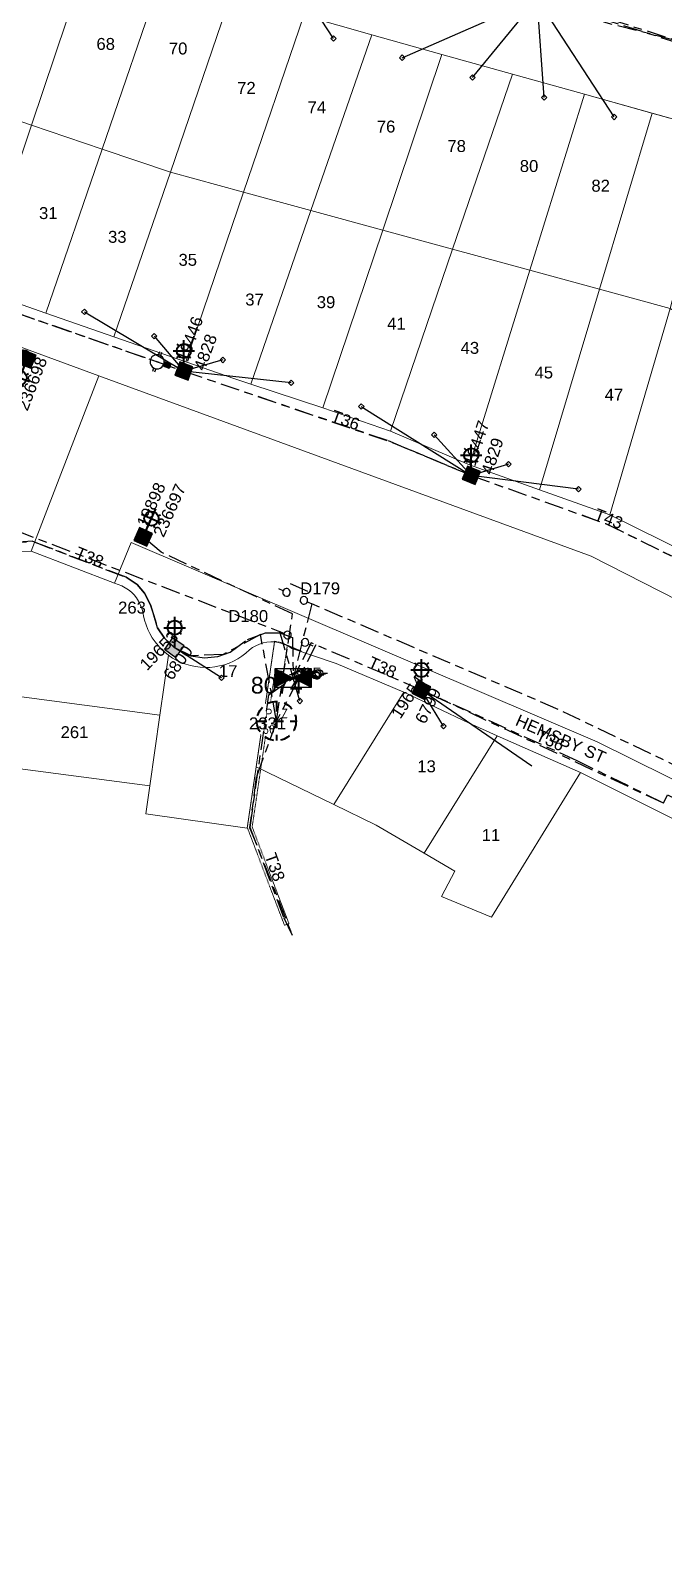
# Model space of a CAD drawing. Header units: metres. Extents: x 301341 to 310479, y 6262403 to 6265281.
# Drawn here: x 303004.3 to 303137.1, y 6263992 to 6264312.3 of the extents above; entities that cross this region are included whole.
import ezdxf
from ezdxf.enums import TextEntityAlignment as Align

# ---------------------------------------------------------------- set-up
doc = ezdxf.new("R2010")
doc.units = ezdxf.units.M
for name, pattern in [('Cable Exist UG', [8.2, 4, -1.2, 1.8, -1.2]), ('Dash', [5, 3, -2]), ('HIDDEN', [0.375, 0.25, -0.125]), ('HIDDEN2', [0.1875, 0.125, -0.0625])]:
    doc.linetypes.add(name, pattern=pattern)
doc.layers.get('0').update_dxf_attribs({"color": 6})
for name, color, linetype, lineweight in [('Cadastre Land Parcels_SP_EXT', 9, 'Continuous', 5), ('Cadastre Other Property_SP_EXT', 9, 'HIDDEN', 5), ('Cadastre Roads_SP_EXT', 9, 'Continuous', 5)]:
    doc.layers.add(name, color=color, linetype=linetype, lineweight=lineweight)
for name, color, linetype in [('Equip_HV_EXT', 7, 'Continuous'), ('Equip_LV_EXT', 7, 'Continuous'), ('Equip_SL_EXT', 7, 'Continuous'), ('Equip_SP_SL_EXT', 7, 'Continuous'), ('Mains_HV_EXT', 7, 'Continuous'), ('Mains_LV_EXT', 7, 'Continuous'), ('Mains_SL_EXT', 7, 'Continuous'), ('Services_SP_EXT', 7, 'Continuous'), ('Sub_SP_EXT', 7, 'Continuous'), ('SupportsUG_SP_LV_SL_EXT', 7, 'Continuous')]:
    doc.layers.add(name, color=color, linetype=linetype)
doc.styles.add('COLUMN_LABEL', font='arial.ttf')
doc.styles.add('iecARIAL', font='arial.ttf', dxfattribs={"height": 2})
doc.styles.add('IESYMBOL1', font='isocp.shx')
doc.styles.add('POLE_LABEL', font='arial.ttf')
doc.styles.add('SLCP_LABEL', font='arial.ttf', dxfattribs={"height": 3.5})
doc.styles.get("Standard").update_dxf_attribs({"font": 'arial.ttf'})
doc.styles.add('SWITCH_LABEL', font='arial.ttf', dxfattribs={"height": 2.5})

# ---------------------------------------------------------------- blocks, each defined once
blk = doc.blocks.new('SUB_PADMOUNT_EXT')
for points in [[(0, 0), (-3.84, 1.92), (-3.84, -1.92)], [(0, 0), (3.84, 1.92), (3.84, -1.92)]]:
    blk.add_hatch(color=256).paths.add_polyline_path(points)
for p, q in [((3.84, 1.92), (-3.84, -1.92)), ((-3.84, 1.92), (3.84, -1.92))]:
    blk.add_line(p, q)
blk.add_lwpolyline([(-3.84, -1.92), (3.84, -1.92), (3.84, 1.92), (-3.84, 1.92)], close=True)
for tag, height, flags, p in [('ASSET_NUM', 3.5, 8, (2, 2)), ('STREET_CODE', 0.2, 9, (1.5, 0)), ('CONSTRUCTED_VOLTAGE', 0.2, 9, (1.5, -0.2)), ('OPERATING_VOLTAGE', 0.2, 9, (1.5, -0.6)), ('ORIENTATION', 0.2, 9, (1.5, -0.8)), ('OWNED_BY', 0.2, 9, (1.5, -1)), ('OPERATED_BY', 0.2, 9, (1.5, -1.2)), ('SECONDARY_VOLTAGE', 0.2, 9, (1.5, -1.6)), ('STATE', 0.2, 9, (1.5, -1.8)), ('SUBSTATION_TYPE', 0.2, 9, (1.5, -2.2)), ('STREETNAME', 0.2, 9, (1.5, -3)), ('SUBURB', 0.2, 9, (1.5, -3.2)), ('NO_PHASES', 0.2, 9, (1.5, -0.4)), ('MAINTAINED_BY', 0.2, 9, (1.5, -1.4)), ('PARENT', 0.2, 9, (1.5, -2)), ('USAGE', 0.2, 9, (1.5, -2.4)), ('LEGEND', 0.2, 9, (1.5, -2.6)), ('LOCATION', 0.2, 9, (1.5, -2.8)), ('Z', 0.2, 1, (1.5, -3.6)), ('NOTES', 0.2, 9, (1.5, -3.4))]:
    blk.add_attdef(tag, text='', height=height, dxfattribs=dict(flags=flags)).set_placement(p, align=Align.MIDDLE_LEFT)
blk = doc.blocks.new('COLUMN_EXT')
blk.add_hatch(color=256).paths.add_polyline_path([(-1.49, 1.48), (-1.49, -1.49), (1.48, -1.49), (1.48, 1.48)])
blk.add_lwpolyline([(-1.49, -1.49), (1.48, -1.49), (1.48, 1.48), (-1.49, 1.48)], close=True)
for tag, height, style, flags, p in [('ASSET_NUM', 2.5, 'COLUMN_LABEL', 8, (2, 2)), ('STRUCTURE_PLANT_NUMBER', 0.2, 'POLE_LABEL', 9, (1.81, 0.03)), ('STREET_CODE', 0.2, 'COLUMN_LABEL', 9, (1.81, -0.2))]:
    blk.add_attdef(tag, text='', height=height, dxfattribs=dict(style=style, flags=flags)).set_placement(p, align=Align.MIDDLE_LEFT)
at = {"flags": 1}
blk.add_attdef('Z', (1.81, -2.35), '', height=0.2, dxfattribs=at)
at = {"flags": 9}
for tag, p in [('COLUMN_TYPE', (1.81, -0.4)), ('OWNED_BY', (1.81, -0.6)), ('STATE', (1.81, -0.8)), ('USAGE', (1.81, -1)), ('STREETNAME', (1.81, -1.6)), ('SUBURB', (1.81, -1.8)), ('LEGEND', (1.81, -1.2)), ('LOCATION', (1.81, -1.4)), ('NOTES', (1.81, -2))]:
    blk.add_attdef(tag, text='', height=0.2, dxfattribs=at).set_placement(p, align=Align.MIDDLE_LEFT)
blk = doc.blocks.new('SL_LANTERN_EXT')
at = {"lineweight": 40}
for p, q in [((0, 1.97), (0, 6.47)), ((-2.25, 4.22), (2.25, 4.22)), ((-1.46, 5.68), (-1.06, 5.28)), ((1.46, 5.68), (1.06, 5.28)), ((-1.46, 2.76), (-1.06, 3.16)), ((0, 0), (0, 2.72)), ((1.46, 2.76), (1.06, 3.16))]:
    blk.add_line(p, q, dxfattribs=at)
blk.add_circle((0, 4.22), 1.5, dxfattribs=at)
at = {"style": 'iecARIAL', "flags": 8}
blk.add_attdef('ASSET_NUM', (1.5, 1.5), '', height=2.5, dxfattribs=at)
for tag, p, height, flags in [('OPERATING_VOLTAGE', (0.98, -1.65), 0.2, 9), ('ORIENTATION', (0.98, -1.85), 0.2, 9), ('OWNED_BY', (0.98, -2.05), 0.2, 9), ('STATE', (0.98, -2.25), 0.2, 9), ('CONSTRUCTED_VOLTAGE', (0.98, -0.65), 0.2, 9), ('CONTROL_TYPE', (0.98, -0.85), 0.2, 9), ('LANTERN_PURPOSE', (0.98, -1.05), 0.2, 9), ('LANTERN_TYPE', (0.98, -1.25), 0.2, 9), ('NO_PHASES', (0.98, -1.45), 0.2, 9), ('USAGE', (0.98, -2.45), 0.2, 9), ('CEXIST', (0.98, -2.65), 0.2, 9), ('CNEW', (0.98, -2.85), 0.2, 9), ('CNUMBER', (0.98, -3.05), 0.2, 9), ('CREMOVE', (0.98, -3.25), 0.2, 9), ('LNUMBER', (2.18, -3.25), 2.5, 8), ('CREPLACE', (0.98, -3.45), 0.2, 9), ('LKINGHEIGHT', (0.98, -3.65), 0.2, 9), ('LBRACKET', (0.98, -3.85), 0.2, 9), ('LBRACKETVOCAB', (0.98, -4.05), 0.2, 9), ('LCATEGORY', (0.98, -4.25), 0.2, 9), ('LCHARGE1', (0.98, -4.45), 0.2, 9), ('LCHARGE1PERCENT', (0.98, -4.65), 0.2, 9), ('LCHARGE2', (0.98, -4.85), 0.2, 9), ('LCHARGE2PERCENT', (0.98, -5.05), 0.2, 9), ('LCHARGE3', (0.98, -5.25), 0.2, 9), ('LCHARGE3PERCENT', (0.98, -5.45), 0.2, 9), ('LEXIST', (0.98, -5.65), 0.2, 9), ('LLAMP', (0.98, -5.85), 0.2, 9), ('LLAMPVOCAB', (0.98, -6.05), 0.2, 9), ('LMAST', (0.98, -6.25), 0.2, 9), ('LMASTVOCAB', (0.98, -6.45), 0.2, 9), ('STREETNAME', (0.98, -9.25), 0.2, 9), ('SUBURB', (0.98, -9.45), 0.2, 1), ('LNEW', (0.98, -6.65), 0.2, 9), ('LANTNUMBER', (0.98, -6.85), 0.2, 9), ('LOUTREACH', (0.98, -7.25), 0.2, 9), ('LOUTREACHVOCAB', (0.98, -7.45), 0.2, 9), ('LRATECODE', (0.98, -7.65), 0.2, 9), ('LREMOVE', (0.98, -7.85), 0.2, 9), ('LREPLACE', (0.98, -8.05), 0.2, 9), ('LTYPE', (0.98, -8.25), 0.2, 9), ('LTYPEVOCAB', (0.98, -8.45), 0.2, 9), ('LEGEND', (0.98, -8.65), 0.2, 9), ('LOCATION', (0.98, -8.85), 0.2, 9), ('NOTES', (0.98, -9.05), 0.2, 9)]:
    blk.add_attdef(tag, p, '', height=height, dxfattribs=dict(flags=flags))
blk = doc.blocks.new('CCP_EXT')
blk.add_wipeout([(0, 0.57), (0.57, 0), (0, -0.57), (-0.57, 0)])
blk.add_lwpolyline([(-0.57, 0), (0, 0.57), (0.57, 0), (0, -0.57), (-0.57, 0)])
at = {"flags": 1}
blk.add_attdef('Z', (0, 0), '', height=0.2, dxfattribs=at)
at = {"flags": 9}
for tag, p in [('CCP_TYPE', (0, 0)), ('CONSTRUCTED_VOLTAGE', (0, -0.2)), ('OPERATING_VOLTAGE', (0, -0.6)), ('ORIENTATION', (0, -0.8)), ('OWNED_BY', (0, -1)), ('STATE', (0, -1.8)), ('NO_PHASES', (0, -0.4)), ('USAGE', (0, -1.2)), ('LEGEND', (0, -1.4)), ('LIFE_SUPPORT', (0, -1.6)), ('NOTES', (0, -2))]:
    blk.add_attdef(tag, text='', height=0.2, dxfattribs=at).set_placement(p, align=Align.MIDDLE_LEFT)
blk = doc.blocks.new('SL_STJ_EXT')
h = blk.add_hatch(color=256)
edge = h.paths.add_edge_path()
edge.add_ellipse((-0.59, 0.13), major_axis=(0.226, 0.226), ratio=1, start_angle=45, end_angle=135)
edge.add_line((-0.91, 0.13), (-0.91, -0.13))
edge.add_ellipse((-0.59, -0.13), major_axis=(0.226, 0.226), ratio=1, start_angle=135, end_angle=225)
edge.add_line((-0.59, -0.45), (0.59, -0.45))
edge.add_ellipse((0.59, -0.13), major_axis=(-0.226, 0.226), ratio=1, start_angle=135, end_angle=225)
edge.add_line((0.91, -0.13), (0.91, 0.13))
edge.add_ellipse((0.59, 0.13), major_axis=(-0.226, 0.226), ratio=1, start_angle=225, end_angle=315)
edge.add_line((0.59, 0.45), (-0.59, 0.45))
blk.add_lwpolyline([(-0.91, 0.13), (-0.91, -0.13, 0.414214), (-0.59, -0.45), (0.59, -0.45, 0.414214), (0.91, -0.13), (0.91, 0.13, 0.414214), (0.59, 0.45), (-0.59, 0.45, 0.414214)], format="xyb", close=True)
at = {"flags": 1}
blk.add_attdef('Z', (0, 0), '', height=0.2, dxfattribs=at)
at = {"flags": 9}
for tag, p in [('ORIENTATION', (0, 0)), ('USAGE', (0, -0.2)), ('LEGEND', (0, -0.4)), ('NOTES', (0, -0.6))]:
    blk.add_attdef(tag, text='', height=0.2, dxfattribs=at).set_placement(p, align=Align.MIDDLE_LEFT)
blk = doc.blocks.new('LV_UG_LINKS_OPEN_EXT')
for p, q in [((-0.25, 1.47), (-0.25, 2.22)), ((0.25, 1.47), (0.25, 2.22)), ((-0.25, -1.47), (-0.25, -2.22)), ((0.25, -1.47), (0.25, -2.22))]:
    blk.add_line(p, q)
at = {"flags": 9}
for tag, p in [('ACTUAL_STATUS', (0, 0)), ('CONSTRUCTED_VOLTAGE', (0, -0.2)), ('OPERATING_VOLTAGE', (0, -0.6)), ('ORIENTATION', (0, -0.8)), ('STATE', (0, -1)), ('SWITCH_TYPE', (0, -1.2)), ('NO_PHASES', (0, -0.4)), ('USAGE', (0, -1.4)), ('NOTES', (0, -1.6))]:
    blk.add_attdef(tag, text='', height=0.2, dxfattribs=at).set_placement(p, align=Align.MIDDLE_LEFT)
at = {"flags": 1}
blk.add_attdef('Z', (0, 0), '', height=0.2, dxfattribs=at)
blk.add_wipeout([(-0.25, 1.47), (-0.43, 1.43), (-0.61, 1.36), (-0.77, 1.28), (-0.93, 1.17), (-1.07, 1.05), (-1.19, 0.9), (-1.29, 0.75), (-1.38, 0.58), (-1.44, 0.4), (-1.48, 0.22), (-1.49, 0.03), (-1.49, -0.16), (-1.45, -0.34), (-1.4, -0.52), (-1.32, -0.69), (-1.23, -0.85), (-1.11, -1), (-0.98, -1.13), (-0.83, -1.24), (-0.66, -1.34), (-0.49, -1.41), (-0.31, -1.46), (-0.13, -1.49), (0.06, -1.49), (0.25, -1.47), (0.43, -1.43), (0.61, -1.36), (0.77, -1.28), (0.93, -1.17), (1.07, -1.05), (1.19, -0.9), (1.29, -0.75), (1.38, -0.58), (1.44, -0.4), (1.48, -0.22), (1.49, -0.03), (1.49, 0.16), (1.45, 0.34), (1.4, 0.52), (1.32, 0.69), (1.23, 0.85), (1.11, 1), (0.98, 1.13), (0.83, 1.24), (0.66, 1.34), (0.49, 1.41), (0.31, 1.46), (0.13, 1.49), (-0.06, 1.49)])
blk.add_lwpolyline([(0, -1.49, 1), (0, 1.49, 1)], format="xyb", close=True)
blk = doc.blocks.new('LV_UG_DFUSE_CLOSED_EXT')
for points in [[(1, 0), (0, 0)], [(5.04, 0.73), (2.16, -0.72)], [(5.05, -0.71), (2.16, 0.72)], [(6.2, 0.01), (7.2, 0.01)]]:
    blk.add_lwpolyline(points)
for centre in [(1.8, 0), (5.4, 0.01)]:
    blk.add_circle(centre, 0.8)
at = {"flags": 9}
for tag, p in [('ACTUAL_STATUS', (0, 0)), ('CONSTRUCTED_VOLTAGE', (0, -0.2)), ('OPERATING_VOLTAGE', (0, -0.6)), ('ORIENTATION', (0, -0.8)), ('STATE', (0, -1)), ('SWITCH_TYPE', (0, -1.2)), ('NO_PHASES', (0, -0.4)), ('USAGE', (0, -1.4)), ('NOTES', (0, -1.6))]:
    blk.add_attdef(tag, text='', height=0.2, dxfattribs=at).set_placement(p, align=Align.MIDDLE_LEFT)
at = {"flags": 1}
blk.add_attdef('Z', (0, 0), '', height=0.2, dxfattribs=at)
blk = doc.blocks.new('SWG_HOLEC_SU_EXT')
blk.add_line((1.8, -2), (5.8, -2))
for points in [[(1, 0), (0, 0)], [(6.6, 0), (7.6, 0)]]:
    blk.add_lwpolyline(points)
for points in [[(1.8, -0.8, 1), (1.8, 0.8, 1)], [(5.8, -0.8, 1), (5.8, 0.8, 1)]]:
    blk.add_lwpolyline(points, format="xyb", close=True)
at = {"style": 'SWITCH_LABEL', "flags": 8}
blk.add_attdef('ASSET_NUM', text='', height=2.5, rotation=179.9544, dxfattribs=at).set_placement((-2.4, 0), align=Align.MIDDLE_LEFT)
at = {"flags": 1}
blk.add_attdef('Z', (0, 0), '', height=0.2, dxfattribs=at)
at = {"flags": 9}
for tag, p in [('ACTUAL_STATUS', (0, -0.4)), ('CONSTRUCTED_VOLTAGE', (0, -0.6)), ('OPERATING_VOLTAGE', (0, -1)), ('ORIENTATION', (0, -1.2)), ('OWNED_BY', (0, -1.4)), ('STATE', (0, -1.8)), ('SWITCH_TYPE', (0, -2)), ('STREETNAME', (0, -2.6)), ('SUBURB', (0, -2.8)), ('NO_PHASES', (0, -0.8)), ('PARENT', (0, -1.6)), ('USAGE', (0, -2.2)), ('LOCATION', (0, -2.4)), ('NOTES', (0, -3))]:
    blk.add_attdef(tag, text='', height=0.2, dxfattribs=at).set_placement(p, align=Align.MIDDLE_LEFT)
at = {"style": 'SWITCH_LABEL', "flags": 9}
blk.add_attdef('STREET_CODE', text='', height=0.2, dxfattribs=at).set_placement((0, -0.2), align=Align.MIDDLE_LEFT)
blk = doc.blocks.new('SLCP_ZELL_EXT')
blk.add_wipeout([(-0.14, 4.3), (-0.4, 4.28), (-0.67, 4.25), (-0.94, 4.2), (-1.2, 4.13), (-1.46, 4.05), (-1.71, 3.95), (-1.95, 3.83), (-2.19, 3.7), (-2.42, 3.56), (-2.64, 3.4), (-2.85, 3.23), (-3.04, 3.04), (-3.23, 2.85), (-3.4, 2.64), (-3.56, 2.42), (-3.7, 2.19), (-3.83, 1.95), (-3.95, 1.71), (-4.05, 1.46), (-4.13, 1.2), (-4.2, 0.94), (-4.25, 0.67), (-4.28, 0.4), (-4.3, 0.14), (-4.3, -0.14), (-4.28, -0.4), (-4.25, -0.67), (-4.2, -0.94), (-4.13, -1.2), (-4.05, -1.46), (-3.95, -1.71), (-3.83, -1.95), (-3.7, -2.19), (-3.56, -2.42), (-3.4, -2.64), (-3.23, -2.85), (-3.04, -3.04), (-2.85, -3.23), (-2.64, -3.4), (-2.42, -3.56), (-2.19, -3.7), (-1.95, -3.83), (-1.71, -3.95), (-1.46, -4.05), (-1.2, -4.13), (-0.94, -4.2), (-0.67, -4.25), (-0.4, -4.28), (-0.14, -4.3), (0.14, -4.3), (0.4, -4.28), (0.67, -4.25), (0.94, -4.2), (1.2, -4.13), (1.46, -4.05), (1.71, -3.95), (1.95, -3.83), (2.19, -3.7), (2.42, -3.56), (2.64, -3.4), (2.85, -3.23), (3.04, -3.04), (3.23, -2.85), (3.4, -2.64), (3.56, -2.42), (3.7, -2.19), (3.83, -1.95), (3.95, -1.71), (4.05, -1.46), (4.13, -1.2), (4.2, -0.94), (4.25, -0.67), (4.28, -0.4), (4.3, -0.14), (4.3, 0.14), (4.28, 0.4), (4.25, 0.67), (4.2, 0.94), (4.13, 1.2), (4.05, 1.46), (3.95, 1.71), (3.83, 1.95), (3.7, 2.19), (3.56, 2.42), (3.4, 2.64), (3.23, 2.85), (3.04, 3.04), (2.85, 3.23), (2.64, 3.4), (2.42, 3.56), (2.19, 3.7), (1.95, 3.83), (1.71, 3.95), (1.46, 4.05), (1.2, 4.13), (0.94, 4.2), (0.67, 4.25), (0.4, 4.28), (0.14, 4.3)])
at = {"linetype": 'Dash', "lineweight": 40, "ltscale": 0.7}
for p, q in [((0, 4.11), (0, -4.11)), ((-4.11, 0), (4.11, 0))]:
    blk.add_line(p, q, dxfattribs=at)
blk.add_circle((0, 0), 4.11, dxfattribs=at)
at = {"lineweight": 40, "style": 'IESYMBOL1'}
for s, p in [('P', (-1.6, 0)), ('Z', (1.7, 0)), ('60', (-1.61, -3.31))]:
    blk.add_text(s, height=2, dxfattribs=at).set_placement(p, align=Align.BOTTOM_CENTER)
at = {"style": 'SLCP_LABEL'}
for tag, height, flags, p in [('ASSET_NUM', 2.5, 8, (2, 2)), ('STREET_CODE', 0.2, 9, (0, -0.2))]:
    blk.add_attdef(tag, text='', height=height, dxfattribs=dict(at, flags=flags)).set_placement(p, align=Align.MIDDLE_LEFT)
at = {"flags": 1}
blk.add_attdef('Z', (0, 0), '', height=0.2, dxfattribs=at)
at = {"flags": 9}
for tag, p in [('CONSTRUCTED_VOLTAGE', (0, -0.4)), ('CONTROL_TYPE', (0, -0.6)), ('OPERATING_VOLTAGE', (0, -1)), ('ORIENTATION', (0, -1.2)), ('OWNED_BY', (0, -1.4)), ('STATE', (0, -2)), ('NO_PHASES', (0, -0.8)), ('USAGE', (0, -1.6)), ('LOCATION', (0, -1.8)), ('NOTES', (0, -2.2))]:
    blk.add_attdef(tag, text='', height=0.2, dxfattribs=at).set_placement(p, align=Align.MIDDLE_LEFT)

msp = doc.modelspace()

# ---------------------------------------------------------------- linework, layer by layer
at = {"layer": 'Cadastre Land Parcels_SP_EXT', "linetype": 'Continuous'}
for points in [[(303016.85, 6264329.02), (303002.66, 6264333.84), (302990.08, 6264297.41), (303004.56, 6264292.48), (303016.85, 6264329.02)], [(303031.86, 6264323.91), (303016.85, 6264329.02), (303004.56, 6264292.48), (303019.34, 6264287.45), (303031.86, 6264323.91)], [(303046.35, 6264319.67), (303035.48, 6264322.68), (303031.86, 6264323.91), (303019.34, 6264287.45), (303033.68, 6264282.57), (303046.35, 6264319.67)], [(303061.62, 6264315.39), (303046.35, 6264319.67), (303033.68, 6264282.57), (303049.02, 6264278.4), (303061.62, 6264315.39)], [(303075.91, 6264311.37), (303061.62, 6264315.39), (303049.02, 6264278.4), (303063.13, 6264274.56), (303075.91, 6264311.37)], [(303078.18, 6264270.46), (303090.59, 6264307.26), (303075.91, 6264311.37), (303063.13, 6264274.56), (303078.18, 6264270.46)], [(303092.84, 6264266.47), (303105.37, 6264303.14), (303090.59, 6264307.26), (303078.18, 6264270.46), (303092.84, 6264266.47)], [(303109.03, 6264262.06), (303120.48, 6264298.92), (303105.37, 6264303.14), (303092.84, 6264266.47), (303109.03, 6264262.06)], [(303004.56, 6264292.48), (302990.08, 6264297.41), (302978.28, 6264263.28), (302993.02, 6264258.14), (303004.56, 6264292.48)], [(303123.63, 6264258.08), (303134.66, 6264294.98), (303120.48, 6264298.92), (303109.03, 6264262.06), (303123.63, 6264258.08)], [(303149.25, 6264290.88), (303134.66, 6264294.98), (303123.63, 6264258.08), (303138.45, 6264254.05), (303138.91, 6264255.67), (303149.25, 6264290.88)], [(303019.34, 6264287.45), (303004.56, 6264292.48), (302993.02, 6264258.14), (303007.53, 6264253.05), (303019.34, 6264287.45)], [(303033.68, 6264282.57), (303019.34, 6264287.45), (303007.53, 6264253.05), (303021.83, 6264248.11), (303033.68, 6264282.57)], [(303049.02, 6264278.4), (303033.68, 6264282.57), (303021.83, 6264248.11), (303036.92, 6264242.88), (303049.02, 6264278.4)], [(303063.13, 6264274.56), (303049.02, 6264278.4), (303036.92, 6264242.88), (303047.2, 6264239.28), (303050.52, 6264238.22), (303063.13, 6264274.56)], [(303078.18, 6264270.46), (303063.13, 6264274.56), (303050.52, 6264238.22), (303065.62, 6264233.25), (303078.18, 6264270.46)], [(303092.84, 6264266.47), (303078.18, 6264270.46), (303065.62, 6264233.25), (303079.81, 6264228.31), (303092.84, 6264266.47)], [(303109.03, 6264262.06), (303092.84, 6264266.47), (303079.81, 6264228.31), (303096.38, 6264221.32), (303109.03, 6264262.06)], [(303123.63, 6264258.08), (303109.03, 6264262.06), (303096.38, 6264221.32), (303111.08, 6264216.03), (303123.63, 6264258.08)], [(303138.45, 6264254.05), (303123.63, 6264258.08), (303111.08, 6264216.03), (303125.79, 6264210.8), (303138.45, 6264254.05)], [(303156.66, 6264243.35), (303138.45, 6264254.05), (303125.79, 6264210.8), (303147.87, 6264199.94), (303160.3, 6264241.22), (303156.66, 6264243.35)], [(303055.52, 6264184.21), (303054.71, 6264184.22), (303053.9, 6264184.14), (303053.11, 6264183.97), (303052.34, 6264183.72), (303051.6, 6264183.39), (303050.9, 6264182.99), (303050.25, 6264182.51), (303049.48, 6264181.83), (303048.66, 6264181.21), (303047.8, 6264180.65), (303046.9, 6264180.17), (303045.96, 6264179.75), (303044.99, 6264179.41), (303043.99, 6264179.15), (303042.99, 6264178.96), (303041.96, 6264178.85), (303040.94, 6264178.82), (303039.91, 6264178.87), (303038.89, 6264179), (303037.89, 6264179.21), (303036.9, 6264179.5), (303035.94, 6264179.86), (303035.01, 6264180.3), (303034.12, 6264180.81), (303033.28, 6264181.38), (303031.44, 6264168.85), (303029.35, 6264154), (303028.54, 6264148.18), (303049.79, 6264145.19), (303051.67, 6264157.99), (303055.52, 6264184.21)], [(303082.62, 6264173.64), (303068.41, 6264179.66), (303059.15, 6264182.78), (303058.49, 6264183.23), (303057.8, 6264183.6), (303057.06, 6264183.88), (303056.3, 6264184.09), (303055.52, 6264184.21), (303051.67, 6264157.99), (303067.96, 6264150.15), (303082.62, 6264173.64)], [(303031.44, 6264168.85), (302991.91, 6264174.08), (302989.88, 6264159.21), (303029.35, 6264154), (303031.44, 6264168.85)], [(303102.19, 6264164.51), (303096.16, 6264167.2), (303082.62, 6264173.64), (303067.96, 6264150.15), (303076.84, 6264145.82), (303086.88, 6264139.92), (303102.19, 6264164.51)], [(303119.65, 6264156.84), (303102.19, 6264164.51), (303086.88, 6264139.92), (303093.34, 6264136.14), (303090.54, 6264130.87), (303101.02, 6264126.54), (303119.65, 6264156.84)]]:
    msp.add_lwpolyline(points, close=True, dxfattribs=at)
msp.add_lwpolyline([(302991.91, 6264174.08), (303031.44, 6264168.85), (303033.28, 6264181.38), (303032.48, 6264182.01), (303031.75, 6264182.7), (303031.07, 6264183.44), (303030.44, 6264184.22), (303029.87, 6264185.05), (303029.37, 6264185.92), (303028.92, 6264186.82), (303028.55, 6264187.75), (303028.24, 6264188.71), (303028, 6264189.68), (303027.87, 6264190.47), (303027.65, 6264191.25), (303027.35, 6264192), (303026.99, 6264192.71), (303026.55, 6264193.39), (303026.04, 6264194.02), (303025.48, 6264194.59), (303024.86, 6264195.1), (303024.19, 6264195.55), (303023.48, 6264195.93), (303022.74, 6264196.24), (303021.97, 6264196.47), (303021.97, 6264196.47), (303004.43, 6264203.23), (303000.14, 6264202.95)], dxfattribs=at)
at = {"layer": 'Cadastre Other Property_SP_EXT', "linetype": 'HIDDEN2'}
msp.add_lwpolyline([(303055.52, 6264184.31), (303049.79, 6264145.29), (303057.58, 6264124.83), (303058.51, 6264125.18), (303050.81, 6264145.4), (303052.61, 6264157.63), (303055.64, 6264178.23), (303056.97, 6264178.03), (303057.36, 6264177.93), (303058.18, 6264183.48), (303057.43, 6264183.83), (303056.51, 6264184.12), (303055.52, 6264184.31)], close=True, dxfattribs=at)
at = {"layer": 'Mains_HV_EXT', "linetype": 'Cable Exist UG'}
for points in [[(303063.29, 6264192.16), (303059.4, 6264176.61)], [(303056.56, 6264186.35), (303059.4, 6264176.61)]]:
    msp.add_lwpolyline(points, dxfattribs=at)
at = {"layer": 'Mains_LV_EXT', "linetype": 'Cable Exist UG'}
for points in [[(303110.56, 6264319.02), (303125.81, 6264314.65), (303153.97, 6264305.76), (303156.04, 6264304.61)], [(302992.9, 6264195.83), (302993.32, 6264198.84), (302996.16, 6264202.67), (302999.46, 6264204.91), (303004.74, 6264205.26), (303024.38, 6264197.72), (303026.67, 6264196.21), (303028.26, 6264194.43), (303029.52, 6264191.96), (303030.99, 6264187.15), (303032.44, 6264184.94), (303034.48, 6264182.99)], [(303086.3, 6264174.11), (303063.16, 6264183.97), (303059.4, 6264176.61)], [(303137.06, 6264150.4), (303137.92, 6264152.13), (303169.04, 6264136.62), (303179.43, 6264156.66), (303189.06, 6264176.6)]]:
    msp.add_lwpolyline(points, dxfattribs=at)
at = {"layer": 'Mains_SL_EXT', "linetype": 'Cable Exist UG'}
for points in [[(303156.04, 6264304.61), (303110.56, 6264319.02)], [(303034.56, 6264182.95), (303032.44, 6264184.94), (303030.99, 6264187.15), (303030.03, 6264190.29), (303029.52, 6264191.96), (303028.26, 6264194.43), (303026.67, 6264196.21), (303024.38, 6264197.72), (303004.74, 6264205.26), (302999.46, 6264204.91), (302996.16, 6264202.67), (302993.32, 6264198.84), (302992.9, 6264195.83)]]:
    msp.add_lwpolyline(points, dxfattribs=at)

# ---------------------------------------------------------------- block references
at = {"layer": 'Equip_HV_EXT'}
ref = msp.add_blockref('SWG_HOLEC_SU_EXT', (303063.29, 6264192.16), dxfattribs=dict(at, rotation=155.6427794279622))
ref.add_attrib('ASSET_NUM', 'D179', dxfattribs={"layer": '0', "height": 2.5, "style": 'SWITCH_LABEL'}).set_placement((303060.89, 6264193.41), align=Align.BOTTOM_LEFT)
ref = msp.add_blockref('SWG_HOLEC_SU_EXT', (303056.56, 6264186.35), dxfattribs=dict(at, rotation=336.9007062880511))
ref.add_attrib('ASSET_NUM', 'D180', dxfattribs={"layer": '0', "height": 2.5, "style": 'SWITCH_LABEL'}).set_placement((303054.16, 6264187.6), align=Align.BOTTOM_RIGHT)
at = {"layer": 'Equip_LV_EXT'}
for p in [(303058.66, 6264177.28), (303058.99, 6264177.52), (303059.4, 6264177.61)]:
    msp.add_blockref('LV_UG_DFUSE_CLOSED_EXT', p, dxfattribs=at)
at = {"layer": 'Equip_SL_EXT', "rotation": 339.7026336084681}
msp.add_blockref('SL_STJ_EXT', (303032.8, 6264242.21), dxfattribs=at)
at = {"layer": 'Equip_SP_SL_EXT'}
ref = msp.add_blockref('SL_LANTERN_EXT', (303036.48, 6264240.92), dxfattribs=at)
ref.add_attrib('ASSET_NUM', '19446', dxfattribs={"layer": '0', "height": 2.5, "rotation": 70.1026, "style": 'iecARIAL'}).set_placement((303037.99, 6264242.42), align=Align.BOTTOM_LEFT)
ref = msp.add_blockref('SL_LANTERN_EXT', (303003.56, 6264243.43), dxfattribs=dict(at, rotation=158.7210179187231))
ref.add_attrib('ASSET_NUM', '19896', dxfattribs={"layer": '0', "height": 2.5, "rotation": 68.8299, "style": 'iecARIAL'}).set_placement((303005.06, 6264244.93), align=Align.BOTTOM_RIGHT)
ref = msp.add_blockref('SL_LANTERN_EXT', (303096.75, 6264219.07), dxfattribs=at)
ref.add_attrib('ASSET_NUM', '19447', dxfattribs={"layer": '0', "height": 2.5, "rotation": 71.6608, "style": 'iecARIAL'}).set_placement((303098.25, 6264220.57), align=Align.BOTTOM_LEFT)
ref = msp.add_blockref('SL_LANTERN_EXT', (303027.95, 6264206.19), dxfattribs=dict(at, rotation=335.7544451041988))
ref.add_attrib('ASSET_NUM', '19898', dxfattribs={"layer": '0', "height": 2.5, "rotation": 65.7907, "style": 'iecARIAL'}).set_placement((303029.45, 6264207.69), align=Align.BOTTOM_LEFT)
ref = msp.add_blockref('SL_LANTERN_EXT', (303034.56, 6264182.95), dxfattribs=at)
ref.add_attrib('ASSET_NUM', '19653', dxfattribs={"layer": '0', "height": 2.5, "rotation": 45.8199, "style": 'iecARIAL'}).set_placement((303036.06, 6264184.45), align=Align.BOTTOM_RIGHT)
ref = msp.add_blockref('SL_LANTERN_EXT', (303086.3, 6264174.11), dxfattribs=at)
ref.add_attrib('ASSET_NUM', '19654', dxfattribs={"layer": '0', "height": 2.5, "rotation": 56.936, "style": 'iecARIAL'}).set_placement((303087.8, 6264175.61), align=Align.BOTTOM_RIGHT)
at = {"layer": 'Sub_SP_EXT'}
ref = msp.add_blockref('SUB_PADMOUNT_EXT', (303059.4, 6264176.61), dxfattribs=at)
ref.add_attrib('ASSET_NUM', '8074', dxfattribs={"layer": '0', "height": 3.5}).set_placement((303061.4, 6264176.86), align=Align.TOP_RIGHT)
at = {"layer": 'SupportsUG_SP_LV_SL_EXT'}
ref = msp.add_blockref('COLUMN_EXT', (303036.48, 6264240.92), dxfattribs=dict(at, rotation=159.6804039156808))
ref.add_attrib('ASSET_NUM', '4828', dxfattribs={"layer": '0', "height": 2.5, "rotation": 69.7895, "style": 'COLUMN_LABEL'}).set_placement((303038.48, 6264241.67), align=Align.TOP_LEFT)
ref = msp.add_blockref('COLUMN_EXT', (303003.56, 6264243.43), dxfattribs=dict(at, rotation=158.7210179187231))
ref.add_attrib('ASSET_NUM', '236698', dxfattribs={"layer": '0', "height": 2.5, "rotation": 68.8299, "style": 'COLUMN_LABEL'}).set_placement((303005.56, 6264244.18), align=Align.TOP_RIGHT)
ref = msp.add_blockref('COLUMN_EXT', (303096.75, 6264219.07), dxfattribs=dict(at, rotation=157.6035683268542))
ref.add_attrib('ASSET_NUM', '4829', dxfattribs={"layer": '0', "height": 2.5, "rotation": 71.6608, "style": 'COLUMN_LABEL'}).set_placement((303098.75, 6264219.82), align=Align.TOP_LEFT)
ref = msp.add_blockref('COLUMN_EXT', (303027.95, 6264206.19), dxfattribs=dict(at, rotation=335.7544451041988))
ref.add_attrib('ASSET_NUM', '236697', dxfattribs={"layer": '0', "height": 2.5, "rotation": 65.7907, "style": 'COLUMN_LABEL'}).set_placement((303029.95, 6264206.94), align=Align.TOP_LEFT)
ref = msp.add_blockref('COLUMN_EXT', (303034.48, 6264182.99), dxfattribs=dict(at, rotation=324.4969157780593))
ref.add_attrib('ASSET_NUM', '6800', dxfattribs={"layer": '0', "height": 2.5, "rotation": 54.5331, "style": 'COLUMN_LABEL'}).set_placement((303036.48, 6264183.74), align=Align.TOP_RIGHT)
ref = msp.add_blockref('COLUMN_EXT', (303086.3, 6264174.11), dxfattribs=dict(at, rotation=333.4357121910089))
ref.add_attrib('ASSET_NUM', '6799', dxfattribs={"layer": '0', "height": 2.5, "rotation": 63.4719, "style": 'COLUMN_LABEL'}).set_placement((303088.3, 6264174.86), align=Align.TOP_RIGHT)

# ---------------------------------------------------------------- texts
at = {"layer": 'Cadastre Land Parcels_SP_EXT'}
for s, p in [('68', (303018.15, 6264308.22)), ('70', (303033.34, 6264307.26)), ('72', (303047.66, 6264299.01)), ('74', (303062.42, 6264294.93)), ('76', (303076.95, 6264290.91)), ('78', (303091.75, 6264286.83)), ('80', (303106.93, 6264282.64)), ('82', (303121.95, 6264278.51)), ('31', (303006.11, 6264272.78)), ('33', (303020.59, 6264267.8)), ('35', (303035.36, 6264262.99)), ('37', (303049.36, 6264254.67)), ('39', (303064.36, 6264254.12)), ('41', (303079.11, 6264249.62)), ('43', (303094.52, 6264244.54)), ('45', (303110.03, 6264239.38)), ('47', (303124.74, 6264234.74)), ('263', (303022.69, 6264190.13)), ('17', (303043.83, 6264176.81)), ('15', (303061.5, 6264176.32)), ('261', (303010.64, 6264164.03)), ('13', (303085.44, 6264156.87)), ('11', (303098.94, 6264142.47))]:
    msp.add_text(s, height=2.5, dxfattribs=at).set_placement(p)
at = {"layer": 'Cadastre Roads_SP_EXT'}
msp.add_text('HEMSBY ST', height=2.5, rotation=336.2379, dxfattribs=at).set_placement((303105.8, 6264166.81))
at = {"layer": 'Mains_LV_EXT'}
for s, rotation, p in [('T43', 339.1764, (303122.32, 6264209.91)), ('T38', 337.8654, (303013.45, 6264201.91)), ('T38', 335.7993, (303074.88, 6264178.97)), ('T36', 335.2423, (303110.07, 6264163.71)), ('T38', 289.7036, (303053.39, 6264139.42))]:
    msp.add_text(s, height=2.5, rotation=rotation, dxfattribs=at).set_placement(p)

# ---------------------------------------------------------------- next in the draw order: block references
at = {"layer": 'Services_SP_EXT'}
for p in [(303067.86, 6264310.62), (303082.27, 6264306.58), (303097.03, 6264302.45), (303112.04, 6264298.26), (303126.74, 6264294.16), (303015.62, 6264253.32), (303030.27, 6264248.24), (303044.67, 6264243.25), (303059, 6264238.48), (303073.7, 6264233.51), (303088.98, 6264227.58), (303104.58, 6264221.44), (303119.24, 6264216.19), (303044.38, 6264176.65), (303060.8, 6264171.81), (303090.91, 6264166.53)]:
    msp.add_blockref('CCP_EXT', p, dxfattribs=at)

# ---------------------------------------------------------------- next in the draw order: linework, layer by layer
at = {"layer": 'Cadastre Roads_SP_EXT', "linetype": 'Continuous'}
for points in [[(303061.62, 6264315.39), (303075.91, 6264311.37), (303090.6, 6264307.26), (303105.37, 6264303.14), (303120.48, 6264298.92), (303134.65, 6264294.98), (303149.25, 6264290.88)], [(303147.87, 6264199.94), (303125.79, 6264210.8), (303111.08, 6264216.03), (303096.38, 6264221.32), (303079.81, 6264228.31), (303065.62, 6264233.25), (303050.52, 6264238.22), (303047.2, 6264239.28), (303036.92, 6264242.88), (303021.83, 6264248.11), (303007.53, 6264253.05), (302993.02, 6264258.14)], [(302986.14, 6264251.85), (303018.67, 6264239.95), (303121.9, 6264202.14), (303227.51, 6264148.35)], [(303396.83, 6264034.71), (303371.7, 6264052.21), (303325.49, 6264084.4), (303265.72, 6264123.42), (303227.51, 6264148.35), (303121.9, 6264202.14), (303018.67, 6264239.95), (303018.67, 6264239.95), (303012.56, 6264224.2), (303004.43, 6264203.23), (303021.97, 6264196.47), (303025.41, 6264205.01), (303123.17, 6264163.26), (303189.62, 6264130.35), (303213.93, 6264116.27), (303266.54, 6264083.49), (303285.35, 6264071.77), (303296.08, 6264065.27), (303341.23, 6264032.53), (303371.23, 6264010.78), (303378.5, 6264004.98), (303394.91, 6263991.96)], [(303189.62, 6264130.35), (303123.17, 6264163.26), (303025.41, 6264205.01), (303021.97, 6264196.47), (303022.74, 6264196.24), (303023.48, 6264195.93), (303024.19, 6264195.55), (303024.86, 6264195.1), (303025.48, 6264194.59), (303026.04, 6264194.02), (303026.55, 6264193.39), (303026.99, 6264192.71), (303027.35, 6264192), (303027.65, 6264191.25), (303027.87, 6264190.47), (303028, 6264189.68), (303028.24, 6264188.71), (303028.55, 6264187.75), (303028.92, 6264186.82), (303029.37, 6264185.92), (303029.87, 6264185.05), (303030.44, 6264184.22), (303031.07, 6264183.44), (303031.75, 6264182.7), (303032.48, 6264182.01), (303033.28, 6264181.38), (303034.12, 6264180.81), (303035.01, 6264180.3), (303035.94, 6264179.86), (303036.9, 6264179.5), (303037.89, 6264179.21), (303038.89, 6264179), (303039.91, 6264178.87), (303040.94, 6264178.82), (303041.96, 6264178.85), (303042.99, 6264178.96), (303043.99, 6264179.15), (303044.99, 6264179.41), (303045.96, 6264179.75), (303046.9, 6264180.17), (303047.8, 6264180.65), (303048.66, 6264181.21), (303049.48, 6264181.83), (303050.25, 6264182.51), (303050.9, 6264182.99), (303051.6, 6264183.39), (303052.34, 6264183.72), (303053.11, 6264183.97), (303053.9, 6264184.14), (303054.71, 6264184.22), (303055.52, 6264184.21), (303056.3, 6264184.09), (303057.06, 6264183.88), (303057.8, 6264183.6), (303058.49, 6264183.23), (303059.15, 6264182.78), (303068.41, 6264179.66), (303082.62, 6264173.64), (303096.16, 6264167.2), (303102.19, 6264164.51), (303119.65, 6264156.84), (303136.02, 6264148.68), (303149.59, 6264141.93)]]:
    msp.add_lwpolyline(points, dxfattribs=at)
at = {"layer": 'Mains_HV_EXT', "linetype": 'Cable Exist UG'}
for points in [[(303242.15, 6264248.41), (303164.86, 6264297.8), (303153.66, 6264304.95), (303139.31, 6264310.28), (303110.06, 6264317.65)], [(303141.79, 6264157.21), (303114.98, 6264170.05), (303063.29, 6264192.16)]]:
    msp.add_lwpolyline(points, dxfattribs=at)
at = {"layer": 'Mains_LV_EXT', "linetype": 'Cable Exist UG'}
for points in [[(303036.48, 6264240.92), (303079.35, 6264226.35), (303096.75, 6264219.07)], [(303096.75, 6264219.07), (303125.1, 6264208.92), (303147.27, 6264198.01)], [(303034.48, 6264182.99), (303037.96, 6264181.28), (303040.78, 6264180.84), (303043.58, 6264181.11), (303046.18, 6264182.06), (303049.86, 6264184.7), (303053.57, 6264186.12), (303056.64, 6264186.07), (303059.3, 6264185.11), (303059.4, 6264176.61)], [(303137.06, 6264150.4), (303118.98, 6264159.27), (303086.3, 6264174.11)]]:
    msp.add_lwpolyline(points, dxfattribs=at)
at = {"layer": 'Mains_SL_EXT', "linetype": 'Cable Exist UG'}
for points in [[(303036.48, 6264240.92), (303080.4, 6264225.91), (303096.75, 6264219.07)], [(303096.75, 6264219.07), (303124.92, 6264208.98), (303147.27, 6264198.01)], [(303137.06, 6264150.4), (303086.3, 6264174.11)]]:
    msp.add_lwpolyline(points, dxfattribs=at)
at = {"layer": 'Services_SP_EXT'}
for points in [[(303067.86, 6264310.62), (303052.03, 6264334.9)], [(303082.27, 6264306.58), (303110.56, 6264319.02)], [(303097.03, 6264302.45), (303110.56, 6264319.02)], [(303112.04, 6264298.26), (303110.56, 6264319.02)], [(303126.74, 6264294.16), (303110.56, 6264319.02)], [(303044.67, 6264243.25), (303036.48, 6264240.92)], [(303059, 6264238.48), (303036.48, 6264240.92)], [(303073.7, 6264233.51), (303096.75, 6264219.07)], [(303088.98, 6264227.58), (303096.75, 6264219.07)], [(303104.58, 6264221.44), (303096.75, 6264219.07)], [(303119.24, 6264216.19), (303096.75, 6264219.07)], [(303044.38, 6264176.65), (303034.48, 6264182.99)], [(303060.8, 6264171.81), (303059.4, 6264176.61)], [(303109.44, 6264158.18), (303086.3, 6264174.11)], [(303090.91, 6264166.53), (303086.3, 6264174.11)]]:
    msp.add_lwpolyline(points, dxfattribs=at)

# ---------------------------------------------------------------- next in the draw order: texts
at = {"layer": 'Mains_LV_EXT'}
msp.add_text('T36', height=2.5, rotation=340.0995, dxfattribs=at).set_placement((303067.13, 6264230.5))

# ---------------------------------------------------------------- next in the draw order: block references
at = {"layer": 'Equip_LV_EXT', "rotation": 339.7026336084681}
msp.add_blockref('LV_UG_LINKS_OPEN_EXT', (303030.88, 6264242.87), dxfattribs=at)
at = {"layer": 'Equip_SL_EXT'}
ref = msp.add_blockref('SLCP_ZELL_EXT', (303055.91, 6264167.61), dxfattribs=at)
ref.add_attrib('ASSET_NUM', '2331', dxfattribs={"layer": '0', "height": 2.5, "style": 'SLCP_LABEL'}).set_placement((303057.91, 6264168.37), align=Align.TOP_RIGHT)

# ---------------------------------------------------------------- next in the draw order: linework, layer by layer
at = {"layer": 'Mains_HV_EXT', "linetype": 'Cable Exist UG'}
msp.add_lwpolyline([(302956.44, 6264036.44), (302960.15, 6264067.27), (302974.02, 6264066.97), (302992.27, 6264201.33), (302997.68, 6264206.04), (303001.17, 6264207.57), (303056.56, 6264186.35)], dxfattribs=at)
at = {"layer": 'Mains_LV_EXT', "linetype": 'Cable Exist UG'}
for points in [[(302977.79, 6264261.34), (303030.88, 6264242.87)], [(303030.88, 6264242.87), (303036.48, 6264240.92)], [(303059.25, 6264122.69), (303057.43, 6264126.47), (303050.38, 6264145.32), (303054.31, 6264173.13), (303059.4, 6264176.61)]]:
    msp.add_lwpolyline(points, dxfattribs=at)
at = {"layer": 'Mains_SL_EXT', "linetype": 'Cable Exist UG'}
for points in [[(303001.37, 6264253.14), (303032.8, 6264242.21)], [(303055.91, 6264167.61), (303059.28, 6264190.04), (303031.7, 6264203), (303027.95, 6264206.19)], [(303055.91, 6264167.61), (303052.57, 6264185.74), (303044.74, 6264181.54), (303038, 6264181.28), (303034.56, 6264182.95)], [(303086.3, 6264174.11), (303064.18, 6264183.54), (303055.91, 6264167.61)], [(303055.91, 6264167.61), (303051.68, 6264155.9), (303050.28, 6264145.3), (303059.25, 6264122.69)]]:
    msp.add_lwpolyline(points, dxfattribs=at)
at = {"layer": 'Services_SP_EXT'}
for points in [[(303015.62, 6264253.32), (303036.48, 6264240.92)], [(303030.27, 6264248.24), (303036.48, 6264240.92)]]:
    msp.add_lwpolyline(points, dxfattribs=at)

doc.saveas('drawing.dxf')
